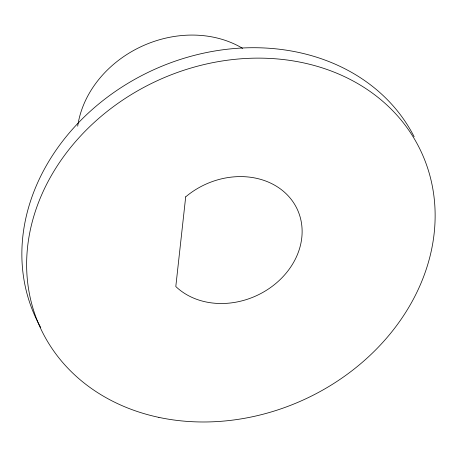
<?xml version="1.0" encoding="UTF-8"?>
<svg xmlns="http://www.w3.org/2000/svg" width="457" height="457" viewBox="0 0 457 457"><rect width="100%" height="100%" fill="white"/><g stroke="black" fill="none" stroke-linecap="round" stroke-linejoin="round"><path stroke-width="0.69" d="M40.724 327.515A209.78 175.534 -24.6 0 1 143.355 74.737A209.78 175.534 -24.6 0 1 414.151 136.734M77.696 126.178A104.35 87.316 -24.6 0 1 140.807 46.785A104.35 87.316 -24.6 0 1 242.61 48.351M185.696 196.847L175.802 286.533A73.171 61.227 -24.6 0 0 276.068 283.266A73.171 61.227 -24.6 0 0 285.968 193.585A73.171 61.227 -24.6 0 0 185.696 196.847M158.887 417.384A209.78 175.534 -24.6 0 0 432.419 186.61A209.78 175.534 -24.6 0 0 101.34 116.181A209.78 175.534 -24.6 0 0 158.887 417.384"/></g></svg>
